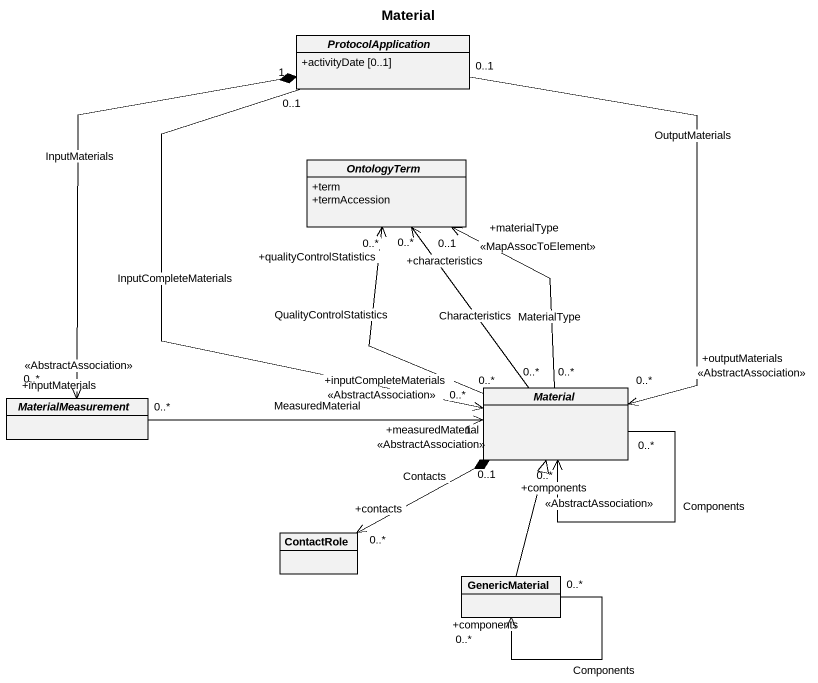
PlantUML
@startuml
title Material
hide circle
hide empty members
skinparam classAttributeIconSize 0
abstract class ProtocolApplication {
  +activityDate [0..1]
}
abstract class OntologyTerm {
  +term
  +termAccession
}
abstract class MaterialMeasurement
abstract class Material
class ContactRole
class GenericMaterial
ProtocolApplication "1" *--> "0..*\n+inputMaterials\n<<AbstractAssociation>>" MaterialMeasurement : InputMaterials
ProtocolApplication "0..1" --> "0..*\n+outputMaterials\n<<AbstractAssociation>>" Material : OutputMaterials
MaterialMeasurement "0..*" -right-> "1\n+measuredMaterial\n<<AbstractAssociation>>" Material : MeasuredMaterial
Material "0..*\n+inputCompleteMaterials\n<<AbstractAssociation>>" <-up- "0..1" ProtocolApplication : InputCompleteMaterials
Material "0..*" -up-> "0..*\n+qualityControlStatistics" OntologyTerm : QualityControlStatistics
Material "0..*" -up-> "0..1\n+materialType\n<<MapAssocToElement>>" OntologyTerm : MaterialType
Material "0..*" -up-> "0..*\n+characteristics" OntologyTerm : Characteristics
Material "0..*" --> "0..*\n+components\n<<AbstractAssociation>>" Material : Components
ContactRole "0..*\n+contacts" <-right-* "0..1" Material : Contacts
GenericMaterial -up-|> Material
GenericMaterial "0..*\n+components" <-- "0..*" GenericMaterial : Components
@enduml
